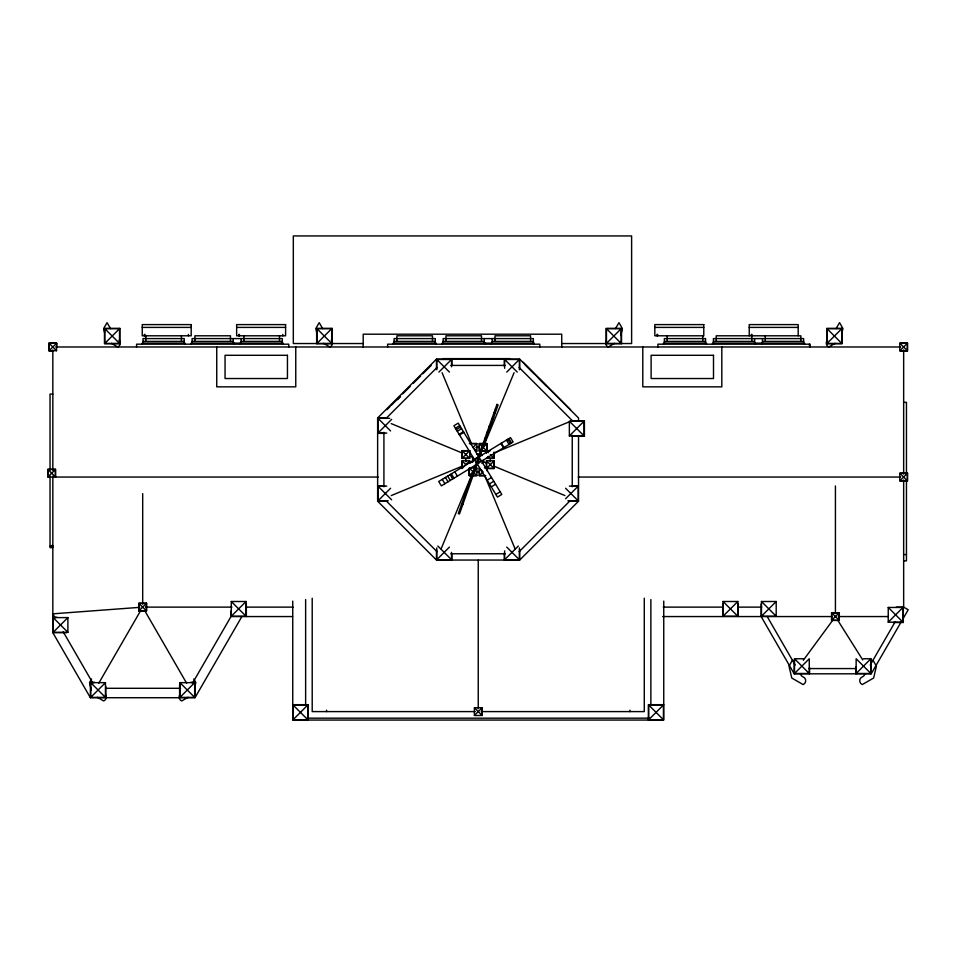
<?xml version="1.0" encoding="UTF-8"?>
<svg xmlns="http://www.w3.org/2000/svg" width="956" height="956" viewBox="0 0 956 956"><rect width="100%" height="100%" fill="white"/><g stroke="black" fill="none" stroke-linecap="round" stroke-linejoin="round"><path stroke-width="1.43" d="M194.618 687.794L195.837 682.524L193.793 678.975M620.838 335.15L622.368 328.553L618.962 322.65L615.533 328.589M841.722 333.823L842.953 328.553L839.547 322.65L836.106 328.589M441.122 548.816L471.451 475.61M474.535 468.165L475.658 465.464M479.996 454.984L481.633 451.029M484.716 443.584L514.065 372.721M91.597 678.975L89.553 682.524L91.394 690.435M98.803 683.146L140.46 610.992M192.503 683.205L231.495 615.676M52.831 476.148L52.831 632.657L90.39 697.713L195 697.713L241.856 616.56M792.416 660.249L789.011 666.153L791.771 678.019L803.124 684.58A4.147 4.147 0 0 0 803.112 676.884A4.505 4.505 0 0 1 800.387 673.633M870.235 665.006L895.282 621.639M761.143 603.977L761.143 616.56L794.197 673.813L871.203 673.813L901.544 621.28M903.026 618.711L908.2 609.749L903.659 607.12L896.31 607.12M803.303 660.297L832.819 620.109M49.126 350.697L56.547 343.264L49.126 343.264L49.126 350.697L56.547 350.697L56.547 343.264M104.802 343.419L119.536 328.685L104.802 328.685L104.802 343.419L119.536 343.419L119.536 328.685M55.388 469.468L47.967 476.889L47.967 469.468L55.388 469.468L55.388 476.889L47.967 469.468M316.974 343.419L331.696 328.685L316.974 328.685L316.974 343.419L331.696 343.419L331.696 328.685M53.166 632.334L67.888 617.6L53.166 617.6L53.166 632.334L67.888 632.334L67.888 617.6M138.978 610.836L146.411 603.415L146.411 610.836L138.978 610.836L138.978 603.415L146.411 603.415M90.724 697.39L105.447 682.656L90.724 682.656L90.724 697.39L105.447 697.39L105.447 682.656M578.535 435.817L578.535 501.207L519.694 560.049L436.474 560.049L377.632 501.207L377.632 417.987L436.474 359.145L519.694 359.145L578.535 417.987L578.535 420.951M386.917 409.706L390.084 406.539M391.243 405.38L399.644 396.991M402.739 393.884L410.136 386.499M413.279 383.344L420.676 375.947M422.791 373.844L431.12 365.515M397.505 399.62L400.564 396.561M385.997 418.501L437 367.51M386.798 433.044L377.955 433.044L391.637 419.361M438.912 372.087L451.531 359.468L451.531 366.829M231.292 616.238L246.015 601.503L231.292 601.503L231.292 616.238L246.015 616.238L246.015 601.503M179.943 697.39L194.677 682.656L194.677 697.39L179.943 697.39L179.943 682.656L194.677 682.656M388.267 500.872L377.955 500.872L390.586 488.253M506.74 372.087L519.371 359.468L519.371 369.781M462.154 458.247L469.575 450.814L462.154 450.814L462.154 458.247L469.575 458.247L462.154 450.814M469.575 460.947L462.154 468.368L462.154 460.947L465.859 464.652M479.434 451.089L486.855 443.656L479.434 443.656L479.434 451.089L486.855 451.089L486.855 443.656M469.145 469.229L469.145 475.694L476.901 475.694L476.901 467.938L469.312 468.105L476.733 475.526L469.312 475.526L476.733 468.105M488.444 456.382L486.592 458.247L494.013 458.247L494.013 452.057M481.967 463.469L483.569 461.868L483.569 459.597M606.462 343.419L621.197 328.685L606.462 328.685L606.462 343.419L621.197 343.419L621.197 328.685M485.373 475.526L479.434 475.526L483.15 471.81M486.592 468.368L494.013 460.947L494.013 468.368L486.592 468.368L486.592 460.947L494.013 468.368M436.796 547.931L436.796 559.714L449.428 547.095M569.358 435.924L584.08 421.19L569.358 421.19L584.08 435.924L569.358 435.924L569.358 422.671M293.062 719.737L307.796 705.002L293.062 705.002L293.062 719.737L307.796 719.737L307.796 705.002M504.637 550.883L504.637 559.714L518.319 546.043M565.582 498.769L578.213 486.138L569.37 486.138M519.168 551.672L570.17 500.681M827.048 343.419L841.782 328.685L827.048 328.685L827.048 343.419L841.782 343.419L841.782 328.685M474.535 715.315L481.955 707.882L481.955 715.315L474.535 707.882M907.364 343.264L899.943 350.697L907.364 350.697L907.364 343.264L899.943 343.264L907.364 350.697M723.059 616.238L737.793 601.503L723.059 601.503L723.059 616.238L737.793 616.238L737.793 601.503M648.694 719.737L663.428 705.002L648.694 705.002L648.694 719.737L663.428 719.737L663.428 705.002M761.466 616.238L776.2 601.503L761.466 601.503L761.466 616.238L776.2 616.238L776.2 601.503M907.364 473.34L899.943 480.76L907.364 480.76L907.364 473.34L899.943 473.34L907.364 480.76M831.72 620.277L839.141 612.856L831.72 612.856L831.72 620.277L839.141 620.277L839.141 612.856M794.52 673.49L809.254 658.756L809.254 673.49L794.52 673.49L794.52 658.756L803.363 658.756M888.244 622.177L902.978 607.454L888.244 607.454L888.244 622.177L902.978 622.177L902.978 607.454M870.88 658.756L870.88 673.49L856.146 673.49L870.88 658.756L863.519 658.756M455.403 428.252L459.74 425.611M456.239 429.626L460.577 426.985M457.255 431.287L461.593 428.647M459.119 434.359L463.457 431.718M459.513 435.004L463.851 432.363M476.399 458.378L510.504 437.633L513.133 441.971L479.028 462.704M476.279 458.689L438.708 481.525L441.349 485.863L478.92 463.027M487.178 480.163L491.515 477.522M489.448 483.903L493.786 481.262M491.253 486.867L495.59 484.226M495.853 494.443L500.191 491.802M614.565 343.335L608.255 346.98A4.147 4.147 0 0 1 606.391 340.814M188.033 697.306L181.724 700.951A4.147 4.147 0 0 1 180.385 694.152M835.15 343.335L828.84 346.98A4.147 4.147 0 0 1 827.49 340.181M391.219 495.578L462.071 466.229M469.515 463.146L470.985 462.537M472.216 462.023L473.184 461.617M494.097 452.965L572.25 420.592L519.168 367.51M139.743 607.347L52.831 613.836L55.054 617.684M142.241 327.406L191.188 327.406M236.646 327.406L285.593 327.406M654.824 327.406L703.783 327.406M749.241 327.406L798.188 327.406M143.053 341.388L184.221 341.388M192.096 341.388L233.264 341.388M241.127 341.388L282.307 341.388M394.099 341.388L435.279 341.388M443.142 341.388L484.31 341.388M492.185 341.388L533.352 341.388M664.384 341.388L705.552 341.388M713.427 341.388L754.595 341.388M762.458 341.388L803.638 341.388M317.153 343.539L293.313 343.539L293.313 235.941L631.617 235.941L631.617 343.539L621.185 343.539M332.055 343.539L363.352 343.539M561.566 343.539L606.283 343.539M55.818 346.98L900.672 346.98M52.831 350.864L48.959 350.864L48.959 343.108L56.715 343.108L56.715 346.98M442.987 358.631L510.122 358.631M436.796 369.781L436.796 359.468L451.531 359.468M504.637 368.299L504.637 359.468L519.371 359.468M450.85 365.419L505.318 365.419M52.831 394.087L50.035 394.087L50.035 470.173M903.659 402.356L906.455 402.356L906.455 474.319M377.632 417.987L387.419 417.987M377.955 433.044L377.955 418.31L389.749 418.31M571.819 420.867L584.415 420.867L584.415 436.259L571.819 436.259M377.632 433.367L384.623 433.367M470.436 443.5L476.901 443.5L476.901 451.244M469.312 443.656L476.733 443.656L473.017 447.372L476.733 451.089M475.921 447.372L478.813 447.372M490.309 450.658L486.425 450.658L486.425 453.24M486.592 450.814L489.568 450.814M476.948 454.1L480.354 454.1L481.967 455.713M486.425 458.402L494.18 458.402L494.18 454.53M484.441 467.938L487.022 467.938L487.022 470.519M475.921 471.81L478.813 471.81M485.732 475.694L479.267 475.694L479.267 467.938M378.241 477.056L47.8 477.056L47.8 469.3L55.556 469.3L55.556 477.056M578.249 477.056L900.672 477.056M377.632 485.815L384.623 485.815M571.545 485.815L578.535 485.815M377.955 500.872L377.955 486.138L386.798 486.138M567.9 500.872L578.213 500.872L578.213 486.138M377.632 501.207L387.419 501.207M568.748 501.207L578.535 501.207M51.433 545.565L52.831 545.565M50.035 546.27L52.831 546.27M52.831 547.657L50.035 547.657L50.035 476.04M450.85 553.763L505.318 553.763M903.659 554.552L906.455 554.552M436.796 559.714L451.531 559.714L451.531 552.353M504.637 559.714L519.371 559.714L519.371 547.931M903.659 560.861L906.455 560.861L906.455 479.948M145.671 607.12L231.961 607.12M246.875 607.12L293.134 607.12M663.249 607.12L722.939 607.12M737.865 607.12L761.753 607.12M292.584 616.56L230.958 616.56L230.958 610.968M662.651 616.56L832.461 616.56M838.352 616.56L887.981 616.56M52.831 617.277L57.025 617.277M893.513 622.511L903.312 622.511L903.312 607.12M52.831 632.657L66.824 632.657M809.051 668.567L856.349 668.567M94.584 682.333L90.39 682.333L90.39 697.713M190.806 682.333L195 682.333L195 697.713M106.247 688.296L180.636 688.296M292.739 704.68L308.119 704.68L308.119 720.059M663.751 704.68L648.371 704.68L648.371 720.059M475.275 711.599L312.206 711.599L312.206 598.217M481.215 711.599L644.284 711.599L644.284 598.217M307.127 718.171L649.363 718.171M495.316 409.049L496.475 409.455M493.941 412.92L495.1 413.327M492.543 416.852L493.702 417.258M491.826 418.883L492.985 419.29M489.317 425.994L490.464 426.4M489.114 426.555L490.297 426.878M488.659 427.822L489.819 428.228M487.202 431.945L488.361 432.363M486.747 433.235L487.907 433.642M486.508 433.893L487.668 434.311M485.027 438.099L486.186 438.517M483.712 441.791L484.871 442.21M482.684 444.695L483.844 445.102M481.537 447.934L482.696 448.34M479.398 453.981L480.557 454.387M461.7 503.967L462.859 504.374M461.605 504.218L462.764 504.625M391.219 423.616L462.071 452.965M469.515 456.048L473.184 457.565M482.075 461.246L486.652 463.146M494.097 466.229L564.948 495.578M323.606 343.335L329.916 346.98A4.147 4.147 0 0 0 331.254 340.181M111.446 343.335L117.743 346.98A4.147 4.147 0 0 0 119.094 340.181M97.357 697.306L103.666 700.951A4.147 4.147 0 0 0 105.53 694.785M827.048 328.685L841.782 343.419M888.244 607.454L902.978 622.177M606.462 328.685L621.197 343.419M831.72 612.856L839.141 620.277M870.88 673.49L856.146 658.756L856.146 673.49M523.04 362.193L570.517 409.67M524.82 364.463L534.141 373.796M538.204 377.847L546.533 386.176M761.466 601.503L776.2 616.238M504.637 359.468L517.268 372.087M794.52 658.756L809.254 673.49M723.059 601.503L737.793 616.238M436.796 359.468L449.428 372.087M565.582 488.253L578.213 500.872M479.434 443.656L488.444 452.678M490.309 454.53L494.013 458.247M482.218 470.89L479.434 468.105L479.434 475.526M316.974 328.685L331.696 343.419M377.955 418.31L390.586 430.941M506.74 547.095L519.371 559.714M648.694 705.002L663.428 719.737M377.955 486.138L391.637 499.821M437.86 546.043L451.531 559.714M385.997 500.681L437 551.672M104.802 328.685L119.536 343.419M49.126 343.264L56.547 350.697M231.292 601.503L246.015 616.238M293.062 705.002L307.796 719.737M138.978 603.415L146.411 610.836M179.943 682.656L194.677 697.39M53.166 617.6L67.888 632.334M90.724 682.656L105.447 697.39M837.767 620.277L862.718 659.903M508.867 438.625L511.508 442.963M507.839 439.246L510.48 443.584M506.441 440.107L509.082 444.444M501.374 443.178L504.015 447.516M500.884 443.488L503.513 447.826M480.557 459.513L501.804 494.455L497.467 497.096L476.219 462.142M478.968 457.219L458.223 423.126L453.897 425.755L475.383 461.103M454.769 471.762L457.398 476.1M451.351 473.841L453.992 478.179M450.085 474.618L452.714 478.956M447.659 476.088L450.3 480.426M445.4 477.462L448.041 481.8M442.258 479.374L444.899 483.712M872.983 660.249L876.401 666.153L873.641 678.019L862.276 684.58A4.147 4.147 0 0 1 862.3 676.884A4.505 4.505 0 0 0 865.013 673.633M767.202 616.56L795.165 665.006M322.638 328.589L319.208 322.65L315.803 328.553L317.022 333.823M110.478 328.589L107.048 322.65L103.63 328.553L104.551 332.509M144.93 610.992L186.587 683.146M63.215 631.808L92.863 683.158M442.102 372.721L471.451 443.584M484.716 475.61L515.045 548.816M903.659 349.932L903.659 474.092M903.659 479.948L903.659 607.12M871.203 659.712L871.203 673.813M855.823 666.822L855.823 673.813M835.425 485.959L835.425 613.597M810.102 346.98L810.102 344.184L657.919 344.184L657.919 346.98M809.577 667.408L809.577 673.813M809.397 344.184L809.397 345.582M804.51 344.184L804.51 343.132L712.543 343.132L712.543 344.184M803.638 343.132L803.638 338.591L713.427 338.591L713.427 343.132M800.841 341.388L800.841 335.795L716.223 335.795L716.223 341.388M798.188 335.795L798.188 324.598L749.241 324.598L749.241 335.795M794.197 659.831L794.197 673.813M765.254 335.795L765.254 341.388M762.458 338.591L762.458 343.132M761.585 343.132L761.585 344.184M755.467 343.132L755.467 344.184M754.595 338.591L754.595 343.132M752.037 334.397L752.037 335.795M751.798 335.795L751.798 341.388M751.332 334.397L751.332 335.795M738.116 603.738L738.116 616.56M722.736 603.977L722.736 616.56M721.816 346.98L721.816 386.845L642.79 386.845L642.79 346.98M706.424 344.184L706.424 343.132L663.512 343.132L663.512 344.184M705.552 343.132L705.552 338.591L664.384 338.591L664.384 343.132M702.756 335.795L702.756 341.388M667.18 335.795L667.18 341.388M663.751 601.109L663.751 720.059L292.739 720.059L292.739 601.109M657.632 334.397L657.632 335.795M656.927 334.397L656.927 335.795M650.857 599.543L650.857 704.823M629.92 710.2L629.92 711.599M584.08 421.19L584.08 435.924M572.25 435.303L572.25 486.819M561.734 347.327L561.734 334.194L363.196 334.194L363.196 347.327M539.817 346.98L539.817 344.184L387.634 344.184L387.634 346.98M534.225 344.184L534.225 343.132L442.27 343.132L442.27 344.184M533.352 343.132L533.352 338.591L443.142 338.591L443.142 343.132M530.556 341.388L530.556 335.795L494.981 335.795L494.981 341.388M519.694 359.145L519.694 369.398M519.694 549.784L519.694 560.049M504.314 359.145L504.314 366.136M504.314 553.046L504.314 560.049M492.185 338.591L492.185 343.132M491.3 343.132L491.3 344.184M490.309 458.868L490.309 461.76M486.855 468.105L486.855 470.579M485.182 343.132L485.182 344.184M484.31 338.591L484.31 343.132M481.513 341.388L481.513 335.795L445.938 335.795L445.938 341.388M478.251 560.18L478.251 708.635M472.599 457.315L472.599 461.868M469.575 463.421L469.743 460.78L461.987 460.78L461.987 468.536M469.312 468.105L469.312 475.526M465.859 458.868L465.859 461.76M451.865 359.145L451.865 365.55M451.865 553.632L451.865 560.049M436.474 359.145L436.474 368.932M436.474 550.25L436.474 560.049M436.151 344.184L436.151 343.132L393.227 343.132L393.227 344.184M435.279 343.132L435.279 338.591L394.099 338.591L394.099 343.132M432.482 341.388L432.482 335.795L396.895 335.795L396.895 341.388M383.918 432.363L383.918 486.819M326.57 710.2L326.57 711.599M305.633 599.543L305.633 704.823M295.762 346.98L295.762 386.845L216.737 386.845L216.737 346.98M288.772 346.98L288.772 344.184L136.589 344.184L136.589 346.98M283.179 344.184L283.179 343.132L191.212 343.132L191.212 344.184M282.797 334.397L282.797 335.795M282.307 343.132L282.307 338.591L192.096 338.591L192.096 343.132M279.499 335.795L279.499 341.388M246.349 603.738L246.349 616.56M243.923 335.795L243.923 341.388M241.127 338.591L241.127 343.132M240.255 343.132L240.255 344.184M239.442 334.397L239.442 335.795M238.749 334.397L238.749 335.795M234.136 343.132L234.136 344.184M233.264 338.591L233.264 343.132M230.468 341.388L230.468 335.795L194.893 335.795L194.893 341.388M188.392 334.397L188.392 335.795M185.094 344.184L185.094 343.132L142.181 343.132L142.181 344.184M184.221 343.132L184.221 338.591L143.053 338.591L143.053 343.132M181.425 335.795L181.425 341.388M179.609 685.129L179.609 697.713M145.85 335.795L145.85 341.388M145.037 334.397L145.037 335.795M144.332 334.397L144.332 335.795M142.695 493.607L142.695 604.132M105.781 686.181L105.781 697.713M52.831 349.932L52.831 470.173M496.953 404.424L458.306 513.563L459.466 513.97L498.112 404.842L496.953 404.424M191.188 324.598L142.241 324.598L142.241 335.795L191.188 335.795L191.188 324.598M285.593 324.598L236.646 324.598L236.646 335.795L285.593 335.795L285.593 324.598M703.783 324.598L654.824 324.598L654.824 335.795L703.783 335.795L703.783 324.598M119.859 328.362L104.479 328.362L104.479 343.742L119.859 343.742L119.859 328.362M332.031 328.362L316.639 328.362L316.639 343.742L332.031 343.742L332.031 328.362M621.531 328.362L606.14 328.362L606.14 343.742L621.531 343.742L621.531 328.362M842.105 328.362L826.725 328.362L826.725 343.742L842.105 343.742L842.105 328.362M907.531 343.108L899.775 343.108L899.775 350.864L907.531 350.864L907.531 343.108M287.445 355.297L225.054 355.297L225.054 378.528L287.445 378.528L287.445 355.297M713.499 355.297L651.108 355.297L651.108 378.528L713.499 378.528L713.499 355.297M487.022 443.5L479.267 443.5L479.267 451.244L487.022 451.244L487.022 443.5M469.743 450.658L461.987 450.658L461.987 458.402L469.743 458.402L469.743 450.658M494.18 460.78L486.425 460.78L486.425 468.536L494.18 468.536L494.18 460.78M907.531 473.172L899.775 473.172L899.775 480.928L907.531 480.928L907.531 473.172M146.567 603.248L138.823 603.248L138.823 611.004L146.567 611.004L146.567 603.248M839.308 612.688L831.553 612.688L831.553 620.444L839.308 620.444L839.308 612.688M482.123 707.727L474.367 707.727L474.367 715.482L482.123 715.482L482.123 707.727M475.945 461.939A2.605 2.605 0 0 0 480.27 460.684A2.605 2.605 0 0 0 477.008 457.565A2.605 2.605 0 0 0 475.945 461.939"/></g></svg>
